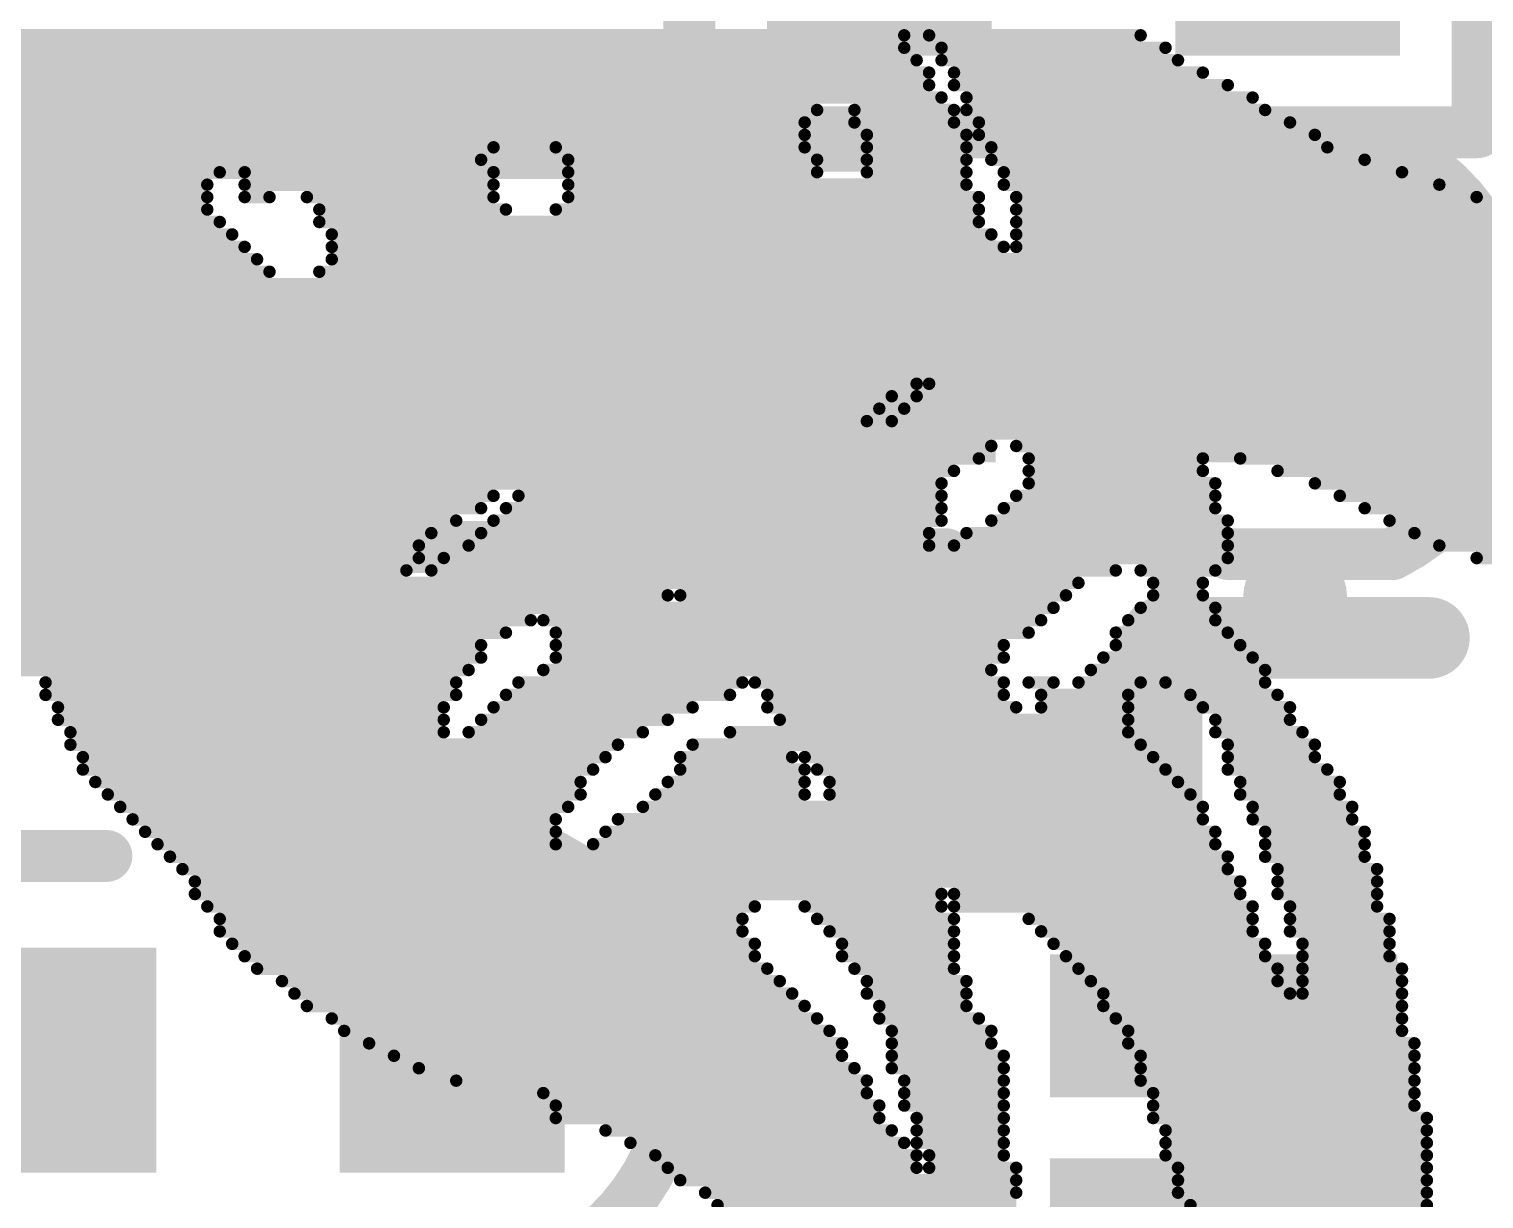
# Model space of a CAD drawing. Header units: millimetres. Extents: x -6 to 151, y -20 to 98.
# Drawn here: x 38.705 to 42.268, y 26.233 to 29.098 of the extents above; entities that cross this region are included whole.
import ezdxf

# ---------------------------------------------------------------- set-up
doc = ezdxf.new("R2010")
doc.units = ezdxf.units.MM
for name, color, linetype in [('BottomOverlay', 54, 'Continuous'), ('TopOverlay', 2, 'Continuous'), ('TopPaste', 8, 'Continuous'), ('TopSolder', 216, 'Continuous'), ('ViaHoleLayer', 16, 'Continuous')]:
    doc.layers.add(name, color=color, linetype=linetype)

# ---------------------------------------------------------------- blocks, each defined once
blk = doc.blocks.new('DFN4_3_12_40')
at = {"layer": 'TopPaste'}
for points in [[(1.1474, -0.9), (1.1474, -0.6), (1.9474, -0.6), (1.9474, -0.9)], [(1.1474, -1.4), (1.1474, -1.1), (1.9474, -1.1), (1.9474, -1.4)]]:
    blk.add_hatch(color=8, dxfattribs=at).paths.add_polyline_path(points)
at = {"layer": 'TopSolder'}
for points in [[(1.122, -0.9254), (1.122, -0.5746), (1.9728, -0.5746), (1.9728, -0.9254)], [(1.122, -1.4254), (1.122, -1.0746), (1.9728, -1.0746), (1.9728, -1.4254)]]:
    blk.add_hatch(color=216, dxfattribs=at).paths.add_polyline_path(points)
at = {"layer": 'TopOverlay', "const_width": 0.2}
for points in [[(1.7, -1.775), (1.7, -2.2)], [(1.7, -2.2), (1.045, -2.2)]]:
    blk.add_lwpolyline(points, dxfattribs=at)
at = {"layer": 'TopOverlay', "const_width": 0.1}
for points in [[(1.65, -1.775, 1), (1.75, -1.775, 1)], [(0.995, -2.2, 1), (1.095, -2.2, 1)], [(1.65, -2.2, 1), (1.75, -2.2, 1)], [(1.65, -2.2, 1), (1.75, -2.2, 1)]]:
    blk.add_lwpolyline(points, format="xyb", close=True, dxfattribs=at)
blk = doc.blocks.new('CAP0402_162')
at = {"layer": 'TopPaste'}
for points in [[(-0.75, 0.25), (-0.25, 0.25), (-0.25, -0.25), (-0.75, -0.25)], [(0.25, 0.25), (0.75, 0.25), (0.75, -0.25), (0.25, -0.25)]]:
    blk.add_hatch(color=8, dxfattribs=at).paths.add_polyline_path(points)
at = {"layer": 'TopSolder'}
for points in [[(-0.7754, 0.2754), (-0.2246, 0.2754), (-0.2246, -0.2754), (-0.7754, -0.2754)], [(0.2246, 0.2754), (0.7754, 0.2754), (0.7754, -0.2754), (0.2246, -0.2754)]]:
    blk.add_hatch(color=216, dxfattribs=at).paths.add_polyline_path(points)
at = {"layer": 'TopOverlay', "const_width": 0.127}
for points in [[(-0.7472, -0.4997, -0.613401), (-0.7463, 0.5002)], [(0.7472, 0.4997, -0.613401), (0.7463, -0.5002)]]:
    blk.add_lwpolyline(points, format="xyb", dxfattribs=at)
for points in [[(-0.3466, 0.5), (-0.7466, 0.5)], [(0.7466, 0.5), (0.3466, 0.5)], [(-0.3466, -0.5), (-0.7466, -0.5)], [(0.7466, -0.5), (0.3466, -0.5)]]:
    blk.add_lwpolyline(points, dxfattribs=at)
at = {"layer": 'TopOverlay', "const_width": 0.0635}
for points in [[(-0.7784, 0.5, 1), (-0.7149, 0.5, 1)], [(-0.778, 0.5002, 1), (-0.7145, 0.5002, 1)], [(-0.3784, 0.5, 1), (-0.3149, 0.5, 1)], [(0.3149, 0.5, 1), (0.3784, 0.5, 1)], [(0.7149, 0.5, 1), (0.7784, 0.5, 1)], [(0.7154, 0.4997, 1), (0.7789, 0.4997, 1)], [(-0.7789, -0.4997, 1), (-0.7154, -0.4997, 1)], [(-0.7784, -0.5, 1), (-0.7149, -0.5, 1)], [(-0.3784, -0.5, 1), (-0.3149, -0.5, 1)], [(0.3149, -0.5, 1), (0.3784, -0.5, 1)], [(0.7145, -0.5002, 1), (0.778, -0.5002, 1)], [(0.7149, -0.5, 1), (0.7784, -0.5, 1)]]:
    blk.add_lwpolyline(points, format="xyb", close=True, dxfattribs=at)
blk = doc.blocks.new('CAP0402_167')
at = {"layer": 'TopPaste'}
for points in [[(-0.75, 0.25), (-0.25, 0.25), (-0.25, -0.25), (-0.75, -0.25)], [(0.25, 0.25), (0.75, 0.25), (0.75, -0.25), (0.25, -0.25)]]:
    blk.add_hatch(color=8, dxfattribs=at).paths.add_polyline_path(points)
at = {"layer": 'TopSolder'}
for points in [[(-0.7754, 0.2754), (-0.2246, 0.2754), (-0.2246, -0.2754), (-0.7754, -0.2754)], [(0.2246, 0.2754), (0.7754, 0.2754), (0.7754, -0.2754), (0.2246, -0.2754)]]:
    blk.add_hatch(color=216, dxfattribs=at).paths.add_polyline_path(points)
at = {"layer": 'TopOverlay', "const_width": 0.127}
for points in [[(-0.7472, -0.4997, -0.613401), (-0.7463, 0.5002)], [(0.7471, 0.4997, -0.613401), (0.7463, -0.5002)]]:
    blk.add_lwpolyline(points, format="xyb", dxfattribs=at)
for points in [[(-0.7466, 0.5), (-0.3466, 0.5)], [(0.3466, 0.5), (0.7466, 0.5)], [(-0.7466, -0.5), (-0.3466, -0.5)], [(0.3466, -0.5), (0.7466, -0.5)]]:
    blk.add_lwpolyline(points, dxfattribs=at)
at = {"layer": 'TopOverlay', "const_width": 0.0635}
for points in [[(-0.7784, 0.5, 1), (-0.7149, 0.5, 1)], [(-0.778, 0.5002, 1), (-0.7145, 0.5002, 1)], [(-0.3784, 0.5, 1), (-0.3149, 0.5, 1)], [(0.3149, 0.5, 1), (0.3784, 0.5, 1)], [(0.7149, 0.5, 1), (0.7784, 0.5, 1)], [(0.7154, 0.4997, 1), (0.7789, 0.4997, 1)], [(-0.7789, -0.4997, 1), (-0.7154, -0.4997, 1)], [(-0.7784, -0.5, 1), (-0.7149, -0.5, 1)], [(-0.3784, -0.5, 1), (-0.3149, -0.5, 1)], [(0.3149, -0.5, 1), (0.3784, -0.5, 1)], [(0.7145, -0.5002, 1), (0.778, -0.5002, 1)], [(0.7149, -0.5, 1), (0.7784, -0.5, 1)]]:
    blk.add_lwpolyline(points, format="xyb", close=True, dxfattribs=at)
blk = doc.blocks.new('RES0402_172')
at = {"layer": 'TopPaste'}
for points in [[(-0.75, -0.27), (-0.75, 0.27), (-0.25, 0.27), (-0.25, -0.27)], [(0.25, -0.27), (0.25, 0.27), (0.75, 0.27), (0.75, -0.27)]]:
    blk.add_hatch(color=8, dxfattribs=at).paths.add_polyline_path(points)
at = {"layer": 'TopSolder'}
for points in [[(-0.7754, -0.2954), (-0.7754, 0.2954), (-0.2246, 0.2954), (-0.2246, -0.2954)], [(0.2246, -0.2954), (0.2246, 0.2954), (0.7754, 0.2954), (0.7754, -0.2954)]]:
    blk.add_hatch(color=216, dxfattribs=at).paths.add_polyline_path(points)
at = {"layer": 'TopOverlay', "const_width": 0.127}
for points in [[(0.9652, 0.4826), (-0.9652, 0.4826)], [(-0.9652, 0.4826), (-0.9652, -0.4826)], [(0.9652, 0.4826), (0.9652, -0.4826)], [(0.9652, -0.4826), (-0.9652, -0.4826)]]:
    blk.add_lwpolyline(points, dxfattribs=at)
at = {"layer": 'TopOverlay', "const_width": 0.0635}
for points in [[(-0.997, 0.4826, 1), (-0.9335, 0.4826, 1)], [(-0.997, 0.4826, 1), (-0.9335, 0.4826, 1)], [(0.9335, 0.4826, 1), (0.997, 0.4826, 1)], [(0.9335, 0.4826, 1), (0.997, 0.4826, 1)], [(-0.997, -0.4826, 1), (-0.9335, -0.4826, 1)], [(-0.997, -0.4826, 1), (-0.9335, -0.4826, 1)], [(0.9335, -0.4826, 1), (0.997, -0.4826, 1)], [(0.9335, -0.4826, 1), (0.997, -0.4826, 1)]]:
    blk.add_lwpolyline(points, format="xyb", close=True, dxfattribs=at)
blk = doc.blocks.new('RES0402_173')
at = {"layer": 'TopPaste'}
for points in [[(-0.75, -0.27), (-0.75, 0.27), (-0.25, 0.27), (-0.25, -0.27)], [(0.25, -0.27), (0.25, 0.27), (0.75, 0.27), (0.75, -0.27)]]:
    blk.add_hatch(color=8, dxfattribs=at).paths.add_polyline_path(points)
at = {"layer": 'TopSolder'}
for points in [[(-0.7754, -0.2954), (-0.7754, 0.2954), (-0.2246, 0.2954), (-0.2246, -0.2954)], [(0.2246, -0.2954), (0.2246, 0.2954), (0.7754, 0.2954), (0.7754, -0.2954)]]:
    blk.add_hatch(color=216, dxfattribs=at).paths.add_polyline_path(points)
at = {"layer": 'TopOverlay', "const_width": 0.127}
for points in [[(0.9652, 0.4826), (-0.9652, 0.4826)], [(-0.9652, 0.4826), (-0.9652, -0.4826)], [(0.9652, -0.4826), (0.9652, 0.4826)], [(0.9652, -0.4826), (-0.9652, -0.4826)]]:
    blk.add_lwpolyline(points, dxfattribs=at)
at = {"layer": 'TopOverlay', "const_width": 0.0635}
for points in [[(-0.997, 0.4826, 1), (-0.9335, 0.4826, 1)], [(-0.997, 0.4826, 1), (-0.9335, 0.4826, 1)], [(0.9335, 0.4826, 1), (0.997, 0.4826, 1)], [(0.9335, 0.4826, 1), (0.997, 0.4826, 1)], [(-0.997, -0.4826, 1), (-0.9335, -0.4826, 1)], [(-0.997, -0.4826, 1), (-0.9335, -0.4826, 1)], [(0.9335, -0.4826, 1), (0.997, -0.4826, 1)], [(0.9335, -0.4826, 1), (0.997, -0.4826, 1)]]:
    blk.add_lwpolyline(points, format="xyb", close=True, dxfattribs=at)

msp = doc.modelspace()

# ---------------------------------------------------------------- hatches: boundary and pattern name
at = {"layer": 'ViaHoleLayer'}
h = msp.add_hatch(color=16, dxfattribs=at)
edge = h.paths.add_edge_path()
edge.add_arc((41.8058, 27.7071), 0.127, 0, 360)

# ---------------------------------------------------------------- linework, layer by layer
at = {"layer": 'BottomOverlay', "const_width": 0.0305}
for points in [[(33.5636, 29.083), (40.8483, 29.083)], [(40.9092, 29.083), (41.4274, 29.083)], [(33.5636, 29.0525), (40.8483, 29.0525)], [(40.9397, 29.0525), (41.4884, 29.0525)], [(33.5636, 29.022), (40.8788, 29.022)], [(33.594, 28.9916), (40.9092, 28.9916)], [(40.9397, 29.022), (41.5188, 29.022)], [(40.9702, 28.9916), (41.5798, 28.9916)], [(33.594, 28.9611), (40.9092, 28.9611)], [(40.9702, 28.9611), (41.6408, 28.9611)], [(33.594, 28.9306), (40.9397, 28.9306)], [(41.0007, 28.9306), (41.7017, 28.9306)], [(33.594, 28.9001), (40.6349, 28.9001)], [(40.7264, 28.9001), (40.9702, 28.9001)], [(41.0007, 28.9001), (41.7322, 28.9001)], [(33.594, 28.8696), (40.6044, 28.8696)], [(40.7264, 28.8696), (40.9702, 28.8696)], [(41.0312, 28.8696), (41.7932, 28.8696)], [(33.1064, 28.8392), (40.6044, 28.8392)], [(40.7568, 28.8392), (41.0007, 28.8392)], [(41.0312, 28.8392), (41.8541, 28.8392)], [(33.6245, 28.8087), (39.8424, 28.8087)], [(33.6245, 28.7782), (39.812, 28.7782)], [(39.9948, 28.8087), (40.6044, 28.8087)], [(40.0253, 28.7782), (40.6349, 28.7782)], [(40.7568, 28.8087), (41.0007, 28.8087)], [(40.7568, 28.7782), (41.0007, 28.7782)], [(41.0616, 28.8087), (41.8846, 28.8087)], [(41.0616, 28.7782), (41.976, 28.7782)], [(34.7523, 28.7477), (39.1719, 28.7477)], [(39.2328, 28.7477), (39.8424, 28.7477)], [(40.0253, 28.7477), (40.6349, 28.7477)], [(40.7568, 28.7477), (41.0007, 28.7477)], [(41.0921, 28.7477), (42.0675, 28.7477)], [(34.7523, 28.7172), (39.1414, 28.7172)], [(39.2328, 28.7172), (39.8424, 28.7172)], [(40.0253, 28.7172), (41.0007, 28.7172)], [(41.0921, 28.7172), (42.1589, 28.7172)], [(34.7523, 28.6868), (39.1414, 28.6868)], [(39.2328, 28.6868), (39.2938, 28.6868)], [(39.3852, 28.6868), (39.8424, 28.6868)], [(40.0253, 28.6868), (41.0312, 28.6868)], [(41.1226, 28.6868), (42.2504, 28.6868)], [(36.8859, 28.6563), (39.1414, 28.6563)], [(39.4157, 28.6563), (39.8729, 28.6563)], [(39.9948, 28.6563), (41.0312, 28.6563)], [(41.1226, 28.6563), (42.4637, 28.6563)], [(36.8859, 28.6258), (39.1719, 28.6258)], [(39.4157, 28.6258), (41.0312, 28.6258)], [(41.1226, 28.6258), (42.7076, 28.6258)], [(36.8859, 28.5953), (39.2024, 28.5953)], [(36.8859, 28.5648), (39.2328, 28.5648)], [(39.4462, 28.5953), (41.0616, 28.5953)], [(39.4462, 28.5648), (41.0921, 28.5648)], [(41.1226, 28.5953), (42.9514, 28.5953)], [(41.1226, 28.5648), (42.9209, 28.5648)], [(36.9164, 28.5344), (39.2633, 28.5344)], [(39.4462, 28.5344), (42.9209, 28.5344)], [(36.9164, 28.5039), (39.2938, 28.5039)], [(39.4157, 28.5039), (42.9209, 28.5039)], [(36.9164, 28.4734), (42.9209, 28.4734)], [(36.9164, 28.4429), (42.9209, 28.4429)], [(36.9164, 28.4124), (42.9209, 28.4124)], [(37.8917, 28.382), (42.8904, 28.382)], [(38.0746, 28.3515), (42.8904, 28.3515)], [(38.1051, 28.321), (42.8904, 28.321)], [(38.1356, 28.2905), (42.8904, 28.2905)], [(38.166, 28.26), (42.8904, 28.26)], [(38.166, 28.2296), (40.8788, 28.2296)], [(40.9092, 28.2296), (42.8904, 28.2296)], [(38.166, 28.1991), (40.8178, 28.1991)], [(40.8788, 28.1991), (42.8904, 28.1991)], [(36.9164, 28.1686), (40.7873, 28.1686)], [(36.9164, 28.1381), (40.7568, 28.1381)], [(40.8178, 28.1381), (42.8904, 28.1381)], [(40.8483, 28.1686), (42.8904, 28.1686)], [(36.9164, 28.1076), (42.8904, 28.1076)], [(36.9164, 28.0772), (41.0616, 28.0772)], [(41.1226, 28.0772), (42.9209, 28.0772)], [(38.0136, 28.0467), (41.0312, 28.0467)], [(41.1531, 28.0467), (41.5798, 28.0467)], [(41.6712, 28.0467), (44.0487, 28.0467)], [(38.0441, 28.0162), (40.9702, 28.0162)], [(41.1531, 28.0162), (41.5798, 28.0162)], [(41.7627, 28.0162), (44.0487, 28.0162)], [(38.0746, 27.9857), (40.9397, 27.9857)], [(41.1531, 27.9857), (41.6103, 27.9857)], [(41.8541, 27.9857), (44.0182, 27.9857)], [(38.0746, 27.9552), (39.8424, 27.9552)], [(38.1051, 27.9248), (39.812, 27.9248)], [(39.8729, 27.9248), (40.9397, 27.9248)], [(39.9034, 27.9552), (40.9397, 27.9552)], [(41.0921, 27.9248), (41.6103, 27.9248)], [(41.1226, 27.9552), (41.6103, 27.9552)], [(41.9151, 27.9552), (44.0182, 27.9552)], [(41.976, 27.9248), (43.9877, 27.9248)], [(38.0746, 27.8943), (39.751, 27.8943)], [(39.8424, 27.8943), (40.9397, 27.8943)], [(41.0616, 27.8943), (41.6408, 27.8943)], [(42.037, 27.8943), (43.9877, 27.8943)], [(38.0746, 27.8638), (39.69, 27.8638)], [(39.812, 27.8638), (40.9092, 27.8638)], [(41.0007, 27.8638), (41.6408, 27.8638)], [(42.098, 27.8638), (43.9572, 27.8638)], [(36.8859, 27.8333), (39.6596, 27.8333)], [(39.7815, 27.8333), (40.9092, 27.8333)], [(40.9702, 27.8333), (41.6408, 27.8333)], [(42.1589, 27.8333), (43.9572, 27.8333)], [(36.8859, 27.8028), (39.6596, 27.8028)], [(39.7205, 27.8028), (41.6408, 27.8028)], [(42.2504, 27.8028), (43.9268, 27.8028)], [(36.8554, 27.7419), (41.275, 27.7419)], [(36.8859, 27.7724), (39.6291, 27.7724)], [(39.69, 27.7724), (41.3664, 27.7724)], [(41.4274, 27.7724), (41.6103, 27.7724)], [(41.4579, 27.7419), (41.5798, 27.7419)], [(36.8554, 27.7114), (40.2692, 27.7114)], [(40.2996, 27.7114), (41.2445, 27.7114)], [(41.4579, 27.7114), (41.5798, 27.7114)], [(35.5448, 27.6809), (41.214, 27.6809)], [(41.4274, 27.6809), (41.6103, 27.6809)], [(36.8249, 27.6504), (39.9339, 27.6504)], [(39.9644, 27.6504), (41.1836, 27.6504)], [(41.3969, 27.6504), (41.6103, 27.6504)], [(36.8249, 27.62), (39.8729, 27.62)], [(39.9948, 27.62), (41.1531, 27.62)], [(41.3664, 27.62), (41.6408, 27.62)], [(38.4708, 27.5895), (39.812, 27.5895)], [(39.9948, 27.5895), (41.0921, 27.5895)], [(41.3664, 27.5895), (41.6712, 27.5895)], [(38.5623, 27.559), (39.812, 27.559)], [(38.5928, 27.5285), (39.7815, 27.5285)], [(39.9644, 27.5285), (41.0616, 27.5285)], [(39.9948, 27.559), (41.0921, 27.559)], [(41.3055, 27.5285), (41.7322, 27.5285)], [(41.336, 27.559), (41.7017, 27.559)], [(38.7452, 27.498), (39.751, 27.498)], [(39.9034, 27.498), (40.452, 27.498)], [(40.4825, 27.498), (41.0921, 27.498)], [(41.1531, 27.498), (41.214, 27.498)], [(41.275, 27.498), (41.4274, 27.498)], [(41.4884, 27.498), (41.7322, 27.498)], [(38.7452, 27.4676), (39.751, 27.4676)], [(39.8729, 27.4676), (40.4216, 27.4676)], [(40.513, 27.4676), (41.0921, 27.4676)], [(41.1836, 27.4676), (41.3969, 27.4676)], [(41.5493, 27.4676), (41.7627, 27.4676)], [(38.7756, 27.4371), (39.7205, 27.4371)], [(39.8424, 27.4371), (40.3301, 27.4371)], [(40.513, 27.4371), (41.1226, 27.4371)], [(41.1836, 27.4371), (41.3969, 27.4371)], [(41.5798, 27.4371), (41.7932, 27.4371)], [(38.7756, 27.4066), (39.7205, 27.4066)], [(39.812, 27.4066), (40.2692, 27.4066)], [(40.5435, 27.4066), (41.3969, 27.4066)], [(41.6103, 27.4066), (41.7932, 27.4066)], [(38.8061, 27.3761), (39.7205, 27.3761)], [(39.7815, 27.3761), (40.2082, 27.3761)], [(40.4216, 27.3761), (41.3969, 27.3761)], [(41.6103, 27.3761), (41.8236, 27.3761)], [(38.8061, 27.3456), (40.1472, 27.3456)], [(38.8366, 27.3152), (40.1168, 27.3152)], [(40.2996, 27.3152), (40.574, 27.3152)], [(40.3301, 27.3456), (41.4274, 27.3456)], [(40.6044, 27.3152), (41.4579, 27.3152)], [(41.6408, 27.3456), (41.8541, 27.3456)], [(41.6408, 27.3152), (41.8541, 27.3152)], [(38.8366, 27.2847), (40.0863, 27.2847)], [(40.2996, 27.2847), (40.6044, 27.2847)], [(40.6349, 27.2847), (41.4884, 27.2847)], [(41.6408, 27.2847), (41.8846, 27.2847)], [(38.8671, 27.2542), (40.0558, 27.2542)], [(40.2692, 27.2542), (40.6044, 27.2542)], [(40.6654, 27.2542), (41.5188, 27.2542)], [(41.6712, 27.2542), (41.9151, 27.2542)], [(38.8976, 27.2237), (40.0558, 27.2237)], [(40.2387, 27.2237), (40.6044, 27.2237)], [(40.6654, 27.2237), (41.5493, 27.2237)], [(41.6712, 27.2237), (41.9151, 27.2237)], [(38.928, 27.1932), (40.0253, 27.1932)], [(40.2082, 27.1932), (41.5798, 27.1932)], [(41.7017, 27.1932), (41.9456, 27.1932)], [(38.9585, 27.1628), (39.9948, 27.1628)], [(40.1472, 27.1628), (41.5798, 27.1628)], [(41.7017, 27.1628), (41.9456, 27.1628)], [(38.989, 27.1323), (39.9948, 27.1323)], [(39.0195, 27.1018), (39.9948, 27.1018)], [(40.0863, 27.1018), (41.6103, 27.1018)], [(40.1168, 27.1323), (41.6103, 27.1323)], [(41.7322, 27.1323), (41.976, 27.1323)], [(41.7322, 27.1018), (41.976, 27.1018)], [(39.05, 27.0713), (41.6408, 27.0713)], [(41.7322, 27.0713), (41.976, 27.0713)], [(39.0804, 27.0408), (41.6408, 27.0408)], [(41.7627, 27.0408), (42.0065, 27.0408)], [(39.1109, 27.0104), (41.6712, 27.0104)], [(41.7627, 27.0104), (42.0065, 27.0104)], [(39.1109, 26.9799), (40.9397, 26.9799)], [(40.9702, 26.9799), (41.6712, 26.9799)], [(41.7627, 26.9799), (42.0065, 26.9799)], [(39.1414, 26.9494), (40.4825, 26.9494)], [(40.6044, 26.9494), (40.9397, 26.9494)], [(40.9702, 26.9494), (41.7017, 26.9494)], [(41.7932, 26.9494), (42.0065, 26.9494)], [(39.1719, 26.9189), (40.452, 26.9189)], [(39.1719, 26.8884), (40.452, 26.8884)], [(40.6349, 26.9189), (40.9702, 26.9189)], [(40.6654, 26.8884), (40.9702, 26.8884)], [(41.1531, 26.9189), (41.7017, 26.9189)], [(41.1836, 26.8884), (41.7017, 26.8884)], [(41.7932, 26.9189), (42.037, 26.9189)], [(41.7932, 26.8884), (42.037, 26.8884)], [(39.2024, 26.858), (40.4825, 26.858)], [(40.6959, 26.858), (40.9702, 26.858)], [(41.214, 26.858), (41.7322, 26.858)], [(41.8236, 26.858), (42.037, 26.858)], [(39.2328, 26.8275), (40.4825, 26.8275)], [(40.6959, 26.8275), (40.9702, 26.8275)], [(41.2445, 26.8275), (41.7322, 26.8275)], [(41.8236, 26.8275), (42.037, 26.8275)], [(39.2633, 26.797), (40.513, 26.797)], [(40.7264, 26.797), (40.9702, 26.797)], [(41.275, 26.797), (41.7627, 26.797)], [(41.8236, 26.797), (42.0675, 26.797)], [(39.3243, 26.7665), (40.5435, 26.7665)], [(40.7568, 26.7665), (41.0007, 26.7665)], [(41.3055, 26.7665), (41.7627, 26.7665)], [(41.8236, 26.7665), (42.0675, 26.7665)], [(39.3548, 26.736), (40.574, 26.736)], [(40.7568, 26.736), (41.0007, 26.736)], [(41.336, 26.736), (41.7932, 26.736)], [(41.8236, 26.736), (42.0675, 26.736)], [(39.3852, 26.7056), (40.6044, 26.7056)], [(39.4462, 26.6751), (40.6349, 26.6751)], [(40.7873, 26.7056), (41.0007, 26.7056)], [(40.7873, 26.6751), (41.0312, 26.6751)], [(41.336, 26.7056), (42.0675, 26.7056)], [(41.3664, 26.6751), (42.0675, 26.6751)], [(39.4767, 26.6446), (40.6654, 26.6446)], [(40.8178, 26.6446), (41.0616, 26.6446)], [(41.3969, 26.6446), (42.0675, 26.6446)], [(39.5376, 26.6141), (40.6959, 26.6141)], [(40.8178, 26.6141), (41.0616, 26.6141)], [(41.3969, 26.6141), (42.098, 26.6141)], [(39.5986, 26.5836), (40.6959, 26.5836)], [(40.8178, 26.5836), (41.0921, 26.5836)], [(41.4274, 26.5836), (42.098, 26.5836)], [(39.6596, 26.5532), (40.7264, 26.5532)], [(40.8178, 26.5532), (41.0921, 26.5532)], [(41.4274, 26.5532), (42.098, 26.5532)], [(39.751, 26.5227), (40.7568, 26.5227)], [(40.8483, 26.5227), (41.0921, 26.5227)], [(41.4274, 26.5227), (42.098, 26.5227)], [(39.9644, 26.4922), (40.7568, 26.4922)], [(39.9948, 26.4617), (40.7873, 26.4617)], [(40.8483, 26.4922), (41.0921, 26.4922)], [(40.8483, 26.4617), (41.0921, 26.4617)], [(41.4579, 26.4922), (42.098, 26.4922)], [(41.4579, 26.4617), (42.098, 26.4617)], [(39.9948, 26.4312), (40.7873, 26.4312)], [(40.8788, 26.4312), (41.0921, 26.4312)], [(41.4579, 26.4312), (42.1284, 26.4312)], [(40.1168, 26.4008), (40.8178, 26.4008)], [(40.8788, 26.4008), (41.0921, 26.4008)], [(41.4884, 26.4008), (42.1284, 26.4008)], [(40.1777, 26.3703), (40.8483, 26.3703)], [(40.8788, 26.3703), (41.0921, 26.3703)], [(41.4884, 26.3703), (42.1284, 26.3703)], [(40.2387, 26.3398), (40.8788, 26.3398)], [(40.9092, 26.3398), (41.0921, 26.3398)], [(41.4884, 26.3398), (42.1284, 26.3398)], [(40.2692, 26.3093), (40.8788, 26.3093)], [(40.9092, 26.3093), (41.1226, 26.3093)], [(41.5188, 26.3093), (42.1284, 26.3093)], [(40.2996, 26.2788), (41.1226, 26.2788)], [(40.3606, 26.2484), (41.1226, 26.2484)], [(41.5188, 26.2788), (42.1284, 26.2788)], [(41.5188, 26.2484), (42.1284, 26.2484)], [(40.3911, 26.2179), (41.1226, 26.2179)], [(41.5493, 26.2179), (42.1284, 26.2179)]]:
    msp.add_lwpolyline(points, dxfattribs=at)
at = {"layer": 'BottomOverlay', "const_width": 0.0152}
for points in [[(40.8407, 29.083, 1), (40.8559, 29.083, 1)], [(40.9016, 29.083, 1), (40.9169, 29.083, 1)], [(41.4198, 29.083, 1), (41.435, 29.083, 1)], [(40.8407, 29.0525, 1), (40.8559, 29.0525, 1)], [(40.9321, 29.0525, 1), (40.9473, 29.0525, 1)], [(41.4807, 29.0525, 1), (41.496, 29.0525, 1)], [(40.8711, 29.022, 1), (40.8864, 29.022, 1)], [(40.9016, 28.9916, 1), (40.9169, 28.9916, 1)], [(40.9321, 29.022, 1), (40.9473, 29.022, 1)], [(40.9626, 28.9916, 1), (40.9778, 28.9916, 1)], [(41.5112, 29.022, 1), (41.5265, 29.022, 1)], [(41.5722, 28.9916, 1), (41.5874, 28.9916, 1)], [(40.9016, 28.9611, 1), (40.9169, 28.9611, 1)], [(40.9626, 28.9611, 1), (40.9778, 28.9611, 1)], [(41.6331, 28.9611, 1), (41.6484, 28.9611, 1)], [(40.9321, 28.9306, 1), (40.9473, 28.9306, 1)], [(40.9931, 28.9306, 1), (41.0083, 28.9306, 1)], [(41.6941, 28.9306, 1), (41.7093, 28.9306, 1)], [(40.6273, 28.9001, 1), (40.6425, 28.9001, 1)], [(40.7187, 28.9001, 1), (40.734, 28.9001, 1)], [(40.9626, 28.9001, 1), (40.9778, 28.9001, 1)], [(40.9931, 28.9001, 1), (41.0083, 28.9001, 1)], [(41.7246, 28.9001, 1), (41.7398, 28.9001, 1)], [(40.5968, 28.8696, 1), (40.6121, 28.8696, 1)], [(40.7187, 28.8696, 1), (40.734, 28.8696, 1)], [(40.9626, 28.8696, 1), (40.9778, 28.8696, 1)], [(41.0235, 28.8696, 1), (41.0388, 28.8696, 1)], [(41.7855, 28.8696, 1), (41.8008, 28.8696, 1)], [(40.5968, 28.8392, 1), (40.6121, 28.8392, 1)], [(40.7492, 28.8392, 1), (40.7645, 28.8392, 1)], [(40.9931, 28.8392, 1), (41.0083, 28.8392, 1)], [(41.0235, 28.8392, 1), (41.0388, 28.8392, 1)], [(41.8465, 28.8392, 1), (41.8617, 28.8392, 1)], [(39.8043, 28.7782, 1), (39.8196, 28.7782, 1)], [(39.8348, 28.8087, 1), (39.8501, 28.8087, 1)], [(39.9872, 28.8087, 1), (40.0025, 28.8087, 1)], [(40.0177, 28.7782, 1), (40.0329, 28.7782, 1)], [(40.5968, 28.8087, 1), (40.6121, 28.8087, 1)], [(40.6273, 28.7782, 1), (40.6425, 28.7782, 1)], [(40.7492, 28.8087, 1), (40.7645, 28.8087, 1)], [(40.7492, 28.7782, 1), (40.7645, 28.7782, 1)], [(40.9931, 28.8087, 1), (41.0083, 28.8087, 1)], [(40.9931, 28.7782, 1), (41.0083, 28.7782, 1)], [(41.054, 28.8087, 1), (41.0693, 28.8087, 1)], [(41.054, 28.7782, 1), (41.0693, 28.7782, 1)], [(41.877, 28.8087, 1), (41.8922, 28.8087, 1)], [(41.9684, 28.7782, 1), (41.9837, 28.7782, 1)], [(39.1643, 28.7477, 1), (39.1795, 28.7477, 1)], [(39.2252, 28.7477, 1), (39.2405, 28.7477, 1)], [(39.8348, 28.7477, 1), (39.8501, 28.7477, 1)], [(40.0177, 28.7477, 1), (40.0329, 28.7477, 1)], [(40.6273, 28.7477, 1), (40.6425, 28.7477, 1)], [(40.7492, 28.7477, 1), (40.7645, 28.7477, 1)], [(40.9931, 28.7477, 1), (41.0083, 28.7477, 1)], [(41.0845, 28.7477, 1), (41.0997, 28.7477, 1)], [(42.0599, 28.7477, 1), (42.0751, 28.7477, 1)], [(39.1338, 28.7172, 1), (39.149, 28.7172, 1)], [(39.2252, 28.7172, 1), (39.2405, 28.7172, 1)], [(39.8348, 28.7172, 1), (39.8501, 28.7172, 1)], [(40.0177, 28.7172, 1), (40.0329, 28.7172, 1)], [(40.9931, 28.7172, 1), (41.0083, 28.7172, 1)], [(41.0845, 28.7172, 1), (41.0997, 28.7172, 1)], [(42.1513, 28.7172, 1), (42.1665, 28.7172, 1)], [(39.1338, 28.6868, 1), (39.149, 28.6868, 1)], [(39.2252, 28.6868, 1), (39.2405, 28.6868, 1)], [(39.2862, 28.6868, 1), (39.3014, 28.6868, 1)], [(39.3776, 28.6868, 1), (39.3929, 28.6868, 1)], [(39.8348, 28.6868, 1), (39.8501, 28.6868, 1)], [(40.0177, 28.6868, 1), (40.0329, 28.6868, 1)], [(41.0235, 28.6868, 1), (41.0388, 28.6868, 1)], [(41.115, 28.6868, 1), (41.1302, 28.6868, 1)], [(42.2427, 28.6868, 1), (42.258, 28.6868, 1)], [(39.1338, 28.6563, 1), (39.149, 28.6563, 1)], [(39.4081, 28.6563, 1), (39.4233, 28.6563, 1)], [(39.8653, 28.6563, 1), (39.8805, 28.6563, 1)], [(39.9872, 28.6563, 1), (40.0025, 28.6563, 1)], [(41.0235, 28.6563, 1), (41.0388, 28.6563, 1)], [(41.115, 28.6563, 1), (41.1302, 28.6563, 1)], [(39.1643, 28.6258, 1), (39.1795, 28.6258, 1)], [(39.4081, 28.6258, 1), (39.4233, 28.6258, 1)], [(41.0235, 28.6258, 1), (41.0388, 28.6258, 1)], [(41.115, 28.6258, 1), (41.1302, 28.6258, 1)], [(39.1947, 28.5953, 1), (39.21, 28.5953, 1)], [(39.2252, 28.5648, 1), (39.2405, 28.5648, 1)], [(39.4386, 28.5953, 1), (39.4538, 28.5953, 1)], [(39.4386, 28.5648, 1), (39.4538, 28.5648, 1)], [(41.054, 28.5953, 1), (41.0693, 28.5953, 1)], [(41.0845, 28.5648, 1), (41.0997, 28.5648, 1)], [(41.115, 28.5953, 1), (41.1302, 28.5953, 1)], [(41.115, 28.5648, 1), (41.1302, 28.5648, 1)], [(39.2557, 28.5344, 1), (39.2709, 28.5344, 1)], [(39.4386, 28.5344, 1), (39.4538, 28.5344, 1)], [(39.2862, 28.5039, 1), (39.3014, 28.5039, 1)], [(39.4081, 28.5039, 1), (39.4233, 28.5039, 1)], [(40.8711, 28.2296, 1), (40.8864, 28.2296, 1)], [(40.9016, 28.2296, 1), (40.9169, 28.2296, 1)], [(40.8102, 28.1991, 1), (40.8254, 28.1991, 1)], [(40.8711, 28.1991, 1), (40.8864, 28.1991, 1)], [(40.7492, 28.1381, 1), (40.7645, 28.1381, 1)], [(40.7797, 28.1686, 1), (40.7949, 28.1686, 1)], [(40.8102, 28.1381, 1), (40.8254, 28.1381, 1)], [(40.8407, 28.1686, 1), (40.8559, 28.1686, 1)], [(41.054, 28.0772, 1), (41.0693, 28.0772, 1)], [(41.115, 28.0772, 1), (41.1302, 28.0772, 1)], [(41.0235, 28.0467, 1), (41.0388, 28.0467, 1)], [(41.1455, 28.0467, 1), (41.1607, 28.0467, 1)], [(41.5722, 28.0467, 1), (41.5874, 28.0467, 1)], [(41.6636, 28.0467, 1), (41.6789, 28.0467, 1)], [(40.9626, 28.0162, 1), (40.9778, 28.0162, 1)], [(41.1455, 28.0162, 1), (41.1607, 28.0162, 1)], [(41.5722, 28.0162, 1), (41.5874, 28.0162, 1)], [(41.7551, 28.0162, 1), (41.7703, 28.0162, 1)], [(40.9321, 27.9857, 1), (40.9473, 27.9857, 1)], [(41.1455, 27.9857, 1), (41.1607, 27.9857, 1)], [(41.6027, 27.9857, 1), (41.6179, 27.9857, 1)], [(41.8465, 27.9857, 1), (41.8617, 27.9857, 1)], [(39.8043, 27.9248, 1), (39.8196, 27.9248, 1)], [(39.8348, 27.9552, 1), (39.8501, 27.9552, 1)], [(39.8653, 27.9248, 1), (39.8805, 27.9248, 1)], [(39.8958, 27.9552, 1), (39.911, 27.9552, 1)], [(40.9321, 27.9552, 1), (40.9473, 27.9552, 1)], [(40.9321, 27.9248, 1), (40.9473, 27.9248, 1)], [(41.0845, 27.9248, 1), (41.0997, 27.9248, 1)], [(41.115, 27.9552, 1), (41.1302, 27.9552, 1)], [(41.6027, 27.9552, 1), (41.6179, 27.9552, 1)], [(41.6027, 27.9248, 1), (41.6179, 27.9248, 1)], [(41.9075, 27.9552, 1), (41.9227, 27.9552, 1)], [(41.9684, 27.9248, 1), (41.9837, 27.9248, 1)], [(39.7434, 27.8943, 1), (39.7586, 27.8943, 1)], [(39.8348, 27.8943, 1), (39.8501, 27.8943, 1)], [(40.9321, 27.8943, 1), (40.9473, 27.8943, 1)], [(41.054, 27.8943, 1), (41.0693, 27.8943, 1)], [(41.6331, 27.8943, 1), (41.6484, 27.8943, 1)], [(42.0294, 27.8943, 1), (42.0446, 27.8943, 1)], [(39.6824, 27.8638, 1), (39.6977, 27.8638, 1)], [(39.8043, 27.8638, 1), (39.8196, 27.8638, 1)], [(40.9016, 27.8638, 1), (40.9169, 27.8638, 1)], [(40.9931, 27.8638, 1), (41.0083, 27.8638, 1)], [(41.6331, 27.8638, 1), (41.6484, 27.8638, 1)], [(42.0903, 27.8638, 1), (42.1056, 27.8638, 1)], [(39.6519, 27.8333, 1), (39.6672, 27.8333, 1)], [(39.7739, 27.8333, 1), (39.7891, 27.8333, 1)], [(40.9016, 27.8333, 1), (40.9169, 27.8333, 1)], [(40.9626, 27.8333, 1), (40.9778, 27.8333, 1)], [(41.6331, 27.8333, 1), (41.6484, 27.8333, 1)], [(42.1513, 27.8333, 1), (42.1665, 27.8333, 1)], [(39.6519, 27.8028, 1), (39.6672, 27.8028, 1)], [(39.7129, 27.8028, 1), (39.7281, 27.8028, 1)], [(41.6331, 27.8028, 1), (41.6484, 27.8028, 1)], [(42.2427, 27.8028, 1), (42.258, 27.8028, 1)], [(39.6215, 27.7724, 1), (39.6367, 27.7724, 1)], [(39.6824, 27.7724, 1), (39.6977, 27.7724, 1)], [(41.2674, 27.7419, 1), (41.2826, 27.7419, 1)], [(41.3588, 27.7724, 1), (41.3741, 27.7724, 1)], [(41.4198, 27.7724, 1), (41.435, 27.7724, 1)], [(41.4503, 27.7419, 1), (41.4655, 27.7419, 1)], [(41.5722, 27.7419, 1), (41.5874, 27.7419, 1)], [(41.6027, 27.7724, 1), (41.6179, 27.7724, 1)], [(40.2615, 27.7114, 1), (40.2768, 27.7114, 1)], [(40.292, 27.7114, 1), (40.3073, 27.7114, 1)], [(41.2369, 27.7114, 1), (41.2521, 27.7114, 1)], [(41.4503, 27.7114, 1), (41.4655, 27.7114, 1)], [(41.5722, 27.7114, 1), (41.5874, 27.7114, 1)], [(41.2064, 27.6809, 1), (41.2217, 27.6809, 1)], [(41.4198, 27.6809, 1), (41.435, 27.6809, 1)], [(41.6027, 27.6809, 1), (41.6179, 27.6809, 1)], [(39.9263, 27.6504, 1), (39.9415, 27.6504, 1)], [(39.9567, 27.6504, 1), (39.972, 27.6504, 1)], [(41.1759, 27.6504, 1), (41.1912, 27.6504, 1)], [(41.3893, 27.6504, 1), (41.4045, 27.6504, 1)], [(41.6027, 27.6504, 1), (41.6179, 27.6504, 1)], [(39.8653, 27.62, 1), (39.8805, 27.62, 1)], [(39.9872, 27.62, 1), (40.0025, 27.62, 1)], [(41.1455, 27.62, 1), (41.1607, 27.62, 1)], [(41.3588, 27.62, 1), (41.3741, 27.62, 1)], [(41.6331, 27.62, 1), (41.6484, 27.62, 1)], [(39.8043, 27.5895, 1), (39.8196, 27.5895, 1)], [(39.9872, 27.5895, 1), (40.0025, 27.5895, 1)], [(41.0845, 27.5895, 1), (41.0997, 27.5895, 1)], [(41.3588, 27.5895, 1), (41.3741, 27.5895, 1)], [(41.6636, 27.5895, 1), (41.6789, 27.5895, 1)], [(39.7739, 27.5285, 1), (39.7891, 27.5285, 1)], [(39.8043, 27.559, 1), (39.8196, 27.559, 1)], [(39.9567, 27.5285, 1), (39.972, 27.5285, 1)], [(39.9872, 27.559, 1), (40.0025, 27.559, 1)], [(41.054, 27.5285, 1), (41.0693, 27.5285, 1)], [(41.0845, 27.559, 1), (41.0997, 27.559, 1)], [(41.2979, 27.5285, 1), (41.3131, 27.5285, 1)], [(41.3283, 27.559, 1), (41.3436, 27.559, 1)], [(41.6941, 27.559, 1), (41.7093, 27.559, 1)], [(41.7246, 27.5285, 1), (41.7398, 27.5285, 1)], [(38.7375, 27.498, 1), (38.7528, 27.498, 1)], [(39.7434, 27.498, 1), (39.7586, 27.498, 1)], [(39.8958, 27.498, 1), (39.911, 27.498, 1)], [(40.4444, 27.498, 1), (40.4597, 27.498, 1)], [(40.4749, 27.498, 1), (40.4901, 27.498, 1)], [(41.0845, 27.498, 1), (41.0997, 27.498, 1)], [(41.1455, 27.498, 1), (41.1607, 27.498, 1)], [(41.2064, 27.498, 1), (41.2217, 27.498, 1)], [(41.2674, 27.498, 1), (41.2826, 27.498, 1)], [(41.4198, 27.498, 1), (41.435, 27.498, 1)], [(41.4807, 27.498, 1), (41.496, 27.498, 1)], [(41.7246, 27.498, 1), (41.7398, 27.498, 1)], [(38.7375, 27.4676, 1), (38.7528, 27.4676, 1)], [(39.7434, 27.4676, 1), (39.7586, 27.4676, 1)], [(39.8653, 27.4676, 1), (39.8805, 27.4676, 1)], [(40.4139, 27.4676, 1), (40.4292, 27.4676, 1)], [(40.5054, 27.4676, 1), (40.5206, 27.4676, 1)], [(41.0845, 27.4676, 1), (41.0997, 27.4676, 1)], [(41.1759, 27.4676, 1), (41.1912, 27.4676, 1)], [(41.3893, 27.4676, 1), (41.4045, 27.4676, 1)], [(41.5417, 27.4676, 1), (41.5569, 27.4676, 1)], [(41.7551, 27.4676, 1), (41.7703, 27.4676, 1)], [(38.768, 27.4371, 1), (38.7833, 27.4371, 1)], [(39.7129, 27.4371, 1), (39.7281, 27.4371, 1)], [(39.8348, 27.4371, 1), (39.8501, 27.4371, 1)], [(40.3225, 27.4371, 1), (40.3377, 27.4371, 1)], [(40.5054, 27.4371, 1), (40.5206, 27.4371, 1)], [(41.115, 27.4371, 1), (41.1302, 27.4371, 1)], [(41.1759, 27.4371, 1), (41.1912, 27.4371, 1)], [(41.3893, 27.4371, 1), (41.4045, 27.4371, 1)], [(41.5722, 27.4371, 1), (41.5874, 27.4371, 1)], [(41.7855, 27.4371, 1), (41.8008, 27.4371, 1)], [(38.768, 27.4066, 1), (38.7833, 27.4066, 1)], [(39.7129, 27.4066, 1), (39.7281, 27.4066, 1)], [(39.8043, 27.4066, 1), (39.8196, 27.4066, 1)], [(40.2615, 27.4066, 1), (40.2768, 27.4066, 1)], [(40.5359, 27.4066, 1), (40.5511, 27.4066, 1)], [(41.3893, 27.4066, 1), (41.4045, 27.4066, 1)], [(41.6027, 27.4066, 1), (41.6179, 27.4066, 1)], [(41.7855, 27.4066, 1), (41.8008, 27.4066, 1)], [(38.7985, 27.3761, 1), (38.8137, 27.3761, 1)], [(39.7129, 27.3761, 1), (39.7281, 27.3761, 1)], [(39.7739, 27.3761, 1), (39.7891, 27.3761, 1)], [(40.2006, 27.3761, 1), (40.2158, 27.3761, 1)], [(40.4139, 27.3761, 1), (40.4292, 27.3761, 1)], [(41.3893, 27.3761, 1), (41.4045, 27.3761, 1)], [(41.6027, 27.3761, 1), (41.6179, 27.3761, 1)], [(41.816, 27.3761, 1), (41.8313, 27.3761, 1)], [(38.7985, 27.3456, 1), (38.8137, 27.3456, 1)], [(38.829, 27.3152, 1), (38.8442, 27.3152, 1)], [(40.1091, 27.3152, 1), (40.1244, 27.3152, 1)], [(40.1396, 27.3456, 1), (40.1549, 27.3456, 1)], [(40.292, 27.3152, 1), (40.3073, 27.3152, 1)], [(40.3225, 27.3456, 1), (40.3377, 27.3456, 1)], [(40.5663, 27.3152, 1), (40.5816, 27.3152, 1)], [(40.5968, 27.3152, 1), (40.6121, 27.3152, 1)], [(41.4198, 27.3456, 1), (41.435, 27.3456, 1)], [(41.4503, 27.3152, 1), (41.4655, 27.3152, 1)], [(41.6331, 27.3456, 1), (41.6484, 27.3456, 1)], [(41.6331, 27.3152, 1), (41.6484, 27.3152, 1)], [(41.8465, 27.3456, 1), (41.8617, 27.3456, 1)], [(41.8465, 27.3152, 1), (41.8617, 27.3152, 1)], [(38.829, 27.2847, 1), (38.8442, 27.2847, 1)], [(40.0787, 27.2847, 1), (40.0939, 27.2847, 1)], [(40.292, 27.2847, 1), (40.3073, 27.2847, 1)], [(40.5968, 27.2847, 1), (40.6121, 27.2847, 1)], [(40.6273, 27.2847, 1), (40.6425, 27.2847, 1)], [(41.4807, 27.2847, 1), (41.496, 27.2847, 1)], [(41.6331, 27.2847, 1), (41.6484, 27.2847, 1)], [(41.877, 27.2847, 1), (41.8922, 27.2847, 1)], [(38.8595, 27.2542, 1), (38.8747, 27.2542, 1)], [(40.0482, 27.2542, 1), (40.0634, 27.2542, 1)], [(40.2615, 27.2542, 1), (40.2768, 27.2542, 1)], [(40.5968, 27.2542, 1), (40.6121, 27.2542, 1)], [(40.6578, 27.2542, 1), (40.673, 27.2542, 1)], [(41.5112, 27.2542, 1), (41.5265, 27.2542, 1)], [(41.6636, 27.2542, 1), (41.6789, 27.2542, 1)], [(41.9075, 27.2542, 1), (41.9227, 27.2542, 1)], [(38.8899, 27.2237, 1), (38.9052, 27.2237, 1)], [(40.0482, 27.2237, 1), (40.0634, 27.2237, 1)], [(40.2311, 27.2237, 1), (40.2463, 27.2237, 1)], [(40.5968, 27.2237, 1), (40.6121, 27.2237, 1)], [(40.6578, 27.2237, 1), (40.673, 27.2237, 1)], [(41.5417, 27.2237, 1), (41.5569, 27.2237, 1)], [(41.6636, 27.2237, 1), (41.6789, 27.2237, 1)], [(41.9075, 27.2237, 1), (41.9227, 27.2237, 1)], [(38.9204, 27.1932, 1), (38.9357, 27.1932, 1)], [(40.0177, 27.1932, 1), (40.0329, 27.1932, 1)], [(40.2006, 27.1932, 1), (40.2158, 27.1932, 1)], [(41.5722, 27.1932, 1), (41.5874, 27.1932, 1)], [(41.6941, 27.1932, 1), (41.7093, 27.1932, 1)], [(41.9379, 27.1932, 1), (41.9532, 27.1932, 1)], [(38.9509, 27.1628, 1), (38.9661, 27.1628, 1)], [(39.9872, 27.1628, 1), (40.0025, 27.1628, 1)], [(40.1396, 27.1628, 1), (40.1549, 27.1628, 1)], [(41.5722, 27.1628, 1), (41.5874, 27.1628, 1)], [(41.6941, 27.1628, 1), (41.7093, 27.1628, 1)], [(41.9379, 27.1628, 1), (41.9532, 27.1628, 1)], [(38.9814, 27.1323, 1), (38.9966, 27.1323, 1)], [(39.0119, 27.1018, 1), (39.0271, 27.1018, 1)], [(39.9872, 27.1323, 1), (40.0025, 27.1323, 1)], [(39.9872, 27.1018, 1), (40.0025, 27.1018, 1)], [(40.0787, 27.1018, 1), (40.0939, 27.1018, 1)], [(40.1091, 27.1323, 1), (40.1244, 27.1323, 1)], [(41.6027, 27.1323, 1), (41.6179, 27.1323, 1)], [(41.6027, 27.1018, 1), (41.6179, 27.1018, 1)], [(41.7246, 27.1323, 1), (41.7398, 27.1323, 1)], [(41.7246, 27.1018, 1), (41.7398, 27.1018, 1)], [(41.9684, 27.1323, 1), (41.9837, 27.1323, 1)], [(41.9684, 27.1018, 1), (41.9837, 27.1018, 1)], [(39.0423, 27.0713, 1), (39.0576, 27.0713, 1)], [(41.6331, 27.0713, 1), (41.6484, 27.0713, 1)], [(41.7246, 27.0713, 1), (41.7398, 27.0713, 1)], [(41.9684, 27.0713, 1), (41.9837, 27.0713, 1)], [(39.0728, 27.0408, 1), (39.0881, 27.0408, 1)], [(41.6331, 27.0408, 1), (41.6484, 27.0408, 1)], [(41.7551, 27.0408, 1), (41.7703, 27.0408, 1)], [(41.9989, 27.0408, 1), (42.0141, 27.0408, 1)], [(39.1033, 27.0104, 1), (39.1185, 27.0104, 1)], [(41.6636, 27.0104, 1), (41.6789, 27.0104, 1)], [(41.7551, 27.0104, 1), (41.7703, 27.0104, 1)], [(41.9989, 27.0104, 1), (42.0141, 27.0104, 1)], [(39.1033, 26.9799, 1), (39.1185, 26.9799, 1)], [(40.9321, 26.9799, 1), (40.9473, 26.9799, 1)], [(40.9626, 26.9799, 1), (40.9778, 26.9799, 1)], [(41.6636, 26.9799, 1), (41.6789, 26.9799, 1)], [(41.7551, 26.9799, 1), (41.7703, 26.9799, 1)], [(41.9989, 26.9799, 1), (42.0141, 26.9799, 1)], [(39.1338, 26.9494, 1), (39.149, 26.9494, 1)], [(40.4749, 26.9494, 1), (40.4901, 26.9494, 1)], [(40.5968, 26.9494, 1), (40.6121, 26.9494, 1)], [(40.9321, 26.9494, 1), (40.9473, 26.9494, 1)], [(40.9626, 26.9494, 1), (40.9778, 26.9494, 1)], [(41.6941, 26.9494, 1), (41.7093, 26.9494, 1)], [(41.7855, 26.9494, 1), (41.8008, 26.9494, 1)], [(41.9989, 26.9494, 1), (42.0141, 26.9494, 1)], [(39.1643, 26.9189, 1), (39.1795, 26.9189, 1)], [(39.1643, 26.8884, 1), (39.1795, 26.8884, 1)], [(40.4444, 26.9189, 1), (40.4597, 26.9189, 1)], [(40.4444, 26.8884, 1), (40.4597, 26.8884, 1)], [(40.6273, 26.9189, 1), (40.6425, 26.9189, 1)], [(40.6578, 26.8884, 1), (40.673, 26.8884, 1)], [(40.9626, 26.9189, 1), (40.9778, 26.9189, 1)], [(40.9626, 26.8884, 1), (40.9778, 26.8884, 1)], [(41.1455, 26.9189, 1), (41.1607, 26.9189, 1)], [(41.1759, 26.8884, 1), (41.1912, 26.8884, 1)], [(41.6941, 26.9189, 1), (41.7093, 26.9189, 1)], [(41.6941, 26.8884, 1), (41.7093, 26.8884, 1)], [(41.7855, 26.9189, 1), (41.8008, 26.9189, 1)], [(41.7855, 26.8884, 1), (41.8008, 26.8884, 1)], [(42.0294, 26.9189, 1), (42.0446, 26.9189, 1)], [(42.0294, 26.8884, 1), (42.0446, 26.8884, 1)], [(39.1947, 26.858, 1), (39.21, 26.858, 1)], [(40.4749, 26.858, 1), (40.4901, 26.858, 1)], [(40.6883, 26.858, 1), (40.7035, 26.858, 1)], [(40.9626, 26.858, 1), (40.9778, 26.858, 1)], [(41.2064, 26.858, 1), (41.2217, 26.858, 1)], [(41.7246, 26.858, 1), (41.7398, 26.858, 1)], [(41.816, 26.858, 1), (41.8313, 26.858, 1)], [(42.0294, 26.858, 1), (42.0446, 26.858, 1)], [(39.2252, 26.8275, 1), (39.2405, 26.8275, 1)], [(40.4749, 26.8275, 1), (40.4901, 26.8275, 1)], [(40.6883, 26.8275, 1), (40.7035, 26.8275, 1)], [(40.9626, 26.8275, 1), (40.9778, 26.8275, 1)], [(41.2369, 26.8275, 1), (41.2521, 26.8275, 1)], [(41.7246, 26.8275, 1), (41.7398, 26.8275, 1)], [(41.816, 26.8275, 1), (41.8313, 26.8275, 1)], [(42.0294, 26.8275, 1), (42.0446, 26.8275, 1)], [(39.2557, 26.797, 1), (39.2709, 26.797, 1)], [(40.5054, 26.797, 1), (40.5206, 26.797, 1)], [(40.7187, 26.797, 1), (40.734, 26.797, 1)], [(40.9626, 26.797, 1), (40.9778, 26.797, 1)], [(41.2674, 26.797, 1), (41.2826, 26.797, 1)], [(41.7551, 26.797, 1), (41.7703, 26.797, 1)], [(41.816, 26.797, 1), (41.8313, 26.797, 1)], [(42.0599, 26.797, 1), (42.0751, 26.797, 1)], [(39.3167, 26.7665, 1), (39.3319, 26.7665, 1)], [(40.5359, 26.7665, 1), (40.5511, 26.7665, 1)], [(40.7492, 26.7665, 1), (40.7645, 26.7665, 1)], [(40.9931, 26.7665, 1), (41.0083, 26.7665, 1)], [(41.2979, 26.7665, 1), (41.3131, 26.7665, 1)], [(41.7551, 26.7665, 1), (41.7703, 26.7665, 1)], [(41.816, 26.7665, 1), (41.8313, 26.7665, 1)], [(42.0599, 26.7665, 1), (42.0751, 26.7665, 1)], [(39.3471, 26.736, 1), (39.3624, 26.736, 1)], [(40.5663, 26.736, 1), (40.5816, 26.736, 1)], [(40.7492, 26.736, 1), (40.7645, 26.736, 1)], [(40.9931, 26.736, 1), (41.0083, 26.736, 1)], [(41.3283, 26.736, 1), (41.3436, 26.736, 1)], [(41.7855, 26.736, 1), (41.8008, 26.736, 1)], [(41.816, 26.736, 1), (41.8313, 26.736, 1)], [(42.0599, 26.736, 1), (42.0751, 26.736, 1)], [(39.3776, 26.7056, 1), (39.3929, 26.7056, 1)], [(39.4386, 26.6751, 1), (39.4538, 26.6751, 1)], [(40.5968, 26.7056, 1), (40.6121, 26.7056, 1)], [(40.6273, 26.6751, 1), (40.6425, 26.6751, 1)], [(40.7797, 26.7056, 1), (40.7949, 26.7056, 1)], [(40.7797, 26.6751, 1), (40.7949, 26.6751, 1)], [(40.9931, 26.7056, 1), (41.0083, 26.7056, 1)], [(41.0235, 26.6751, 1), (41.0388, 26.6751, 1)], [(41.3283, 26.7056, 1), (41.3436, 26.7056, 1)], [(41.3588, 26.6751, 1), (41.3741, 26.6751, 1)], [(42.0599, 26.7056, 1), (42.0751, 26.7056, 1)], [(42.0599, 26.6751, 1), (42.0751, 26.6751, 1)], [(39.4691, 26.6446, 1), (39.4843, 26.6446, 1)], [(40.6578, 26.6446, 1), (40.673, 26.6446, 1)], [(40.8102, 26.6446, 1), (40.8254, 26.6446, 1)], [(41.054, 26.6446, 1), (41.0693, 26.6446, 1)], [(41.3893, 26.6446, 1), (41.4045, 26.6446, 1)], [(42.0599, 26.6446, 1), (42.0751, 26.6446, 1)], [(39.53, 26.6141, 1), (39.5453, 26.6141, 1)], [(40.6883, 26.6141, 1), (40.7035, 26.6141, 1)], [(40.8102, 26.6141, 1), (40.8254, 26.6141, 1)], [(41.054, 26.6141, 1), (41.0693, 26.6141, 1)], [(41.3893, 26.6141, 1), (41.4045, 26.6141, 1)], [(42.0903, 26.6141, 1), (42.1056, 26.6141, 1)], [(39.591, 26.5836, 1), (39.6062, 26.5836, 1)], [(40.6883, 26.5836, 1), (40.7035, 26.5836, 1)], [(40.8102, 26.5836, 1), (40.8254, 26.5836, 1)], [(41.0845, 26.5836, 1), (41.0997, 26.5836, 1)], [(41.4198, 26.5836, 1), (41.435, 26.5836, 1)], [(42.0903, 26.5836, 1), (42.1056, 26.5836, 1)], [(39.6519, 26.5532, 1), (39.6672, 26.5532, 1)], [(40.7187, 26.5532, 1), (40.734, 26.5532, 1)], [(40.8102, 26.5532, 1), (40.8254, 26.5532, 1)], [(41.0845, 26.5532, 1), (41.0997, 26.5532, 1)], [(41.4198, 26.5532, 1), (41.435, 26.5532, 1)], [(42.0903, 26.5532, 1), (42.1056, 26.5532, 1)], [(39.7434, 26.5227, 1), (39.7586, 26.5227, 1)], [(40.7492, 26.5227, 1), (40.7645, 26.5227, 1)], [(40.8407, 26.5227, 1), (40.8559, 26.5227, 1)], [(41.0845, 26.5227, 1), (41.0997, 26.5227, 1)], [(41.4198, 26.5227, 1), (41.435, 26.5227, 1)], [(42.0903, 26.5227, 1), (42.1056, 26.5227, 1)], [(39.9567, 26.4922, 1), (39.972, 26.4922, 1)], [(39.9872, 26.4617, 1), (40.0025, 26.4617, 1)], [(40.7492, 26.4922, 1), (40.7645, 26.4922, 1)], [(40.7797, 26.4617, 1), (40.7949, 26.4617, 1)], [(40.8407, 26.4922, 1), (40.8559, 26.4922, 1)], [(40.8407, 26.4617, 1), (40.8559, 26.4617, 1)], [(41.0845, 26.4922, 1), (41.0997, 26.4922, 1)], [(41.0845, 26.4617, 1), (41.0997, 26.4617, 1)], [(41.4503, 26.4922, 1), (41.4655, 26.4922, 1)], [(41.4503, 26.4617, 1), (41.4655, 26.4617, 1)], [(42.0903, 26.4922, 1), (42.1056, 26.4922, 1)], [(42.0903, 26.4617, 1), (42.1056, 26.4617, 1)], [(39.9872, 26.4312, 1), (40.0025, 26.4312, 1)], [(40.7797, 26.4312, 1), (40.7949, 26.4312, 1)], [(40.8711, 26.4312, 1), (40.8864, 26.4312, 1)], [(41.0845, 26.4312, 1), (41.0997, 26.4312, 1)], [(41.4503, 26.4312, 1), (41.4655, 26.4312, 1)], [(42.1208, 26.4312, 1), (42.1361, 26.4312, 1)], [(40.1091, 26.4008, 1), (40.1244, 26.4008, 1)], [(40.8102, 26.4008, 1), (40.8254, 26.4008, 1)], [(40.8711, 26.4008, 1), (40.8864, 26.4008, 1)], [(41.0845, 26.4008, 1), (41.0997, 26.4008, 1)], [(41.4807, 26.4008, 1), (41.496, 26.4008, 1)], [(42.1208, 26.4008, 1), (42.1361, 26.4008, 1)], [(40.1701, 26.3703, 1), (40.1853, 26.3703, 1)], [(40.8407, 26.3703, 1), (40.8559, 26.3703, 1)], [(40.8711, 26.3703, 1), (40.8864, 26.3703, 1)], [(41.0845, 26.3703, 1), (41.0997, 26.3703, 1)], [(41.4807, 26.3703, 1), (41.496, 26.3703, 1)], [(42.1208, 26.3703, 1), (42.1361, 26.3703, 1)], [(40.2311, 26.3398, 1), (40.2463, 26.3398, 1)], [(40.8711, 26.3398, 1), (40.8864, 26.3398, 1)], [(40.9016, 26.3398, 1), (40.9169, 26.3398, 1)], [(41.0845, 26.3398, 1), (41.0997, 26.3398, 1)], [(41.4807, 26.3398, 1), (41.496, 26.3398, 1)], [(42.1208, 26.3398, 1), (42.1361, 26.3398, 1)], [(40.2615, 26.3093, 1), (40.2768, 26.3093, 1)], [(40.8711, 26.3093, 1), (40.8864, 26.3093, 1)], [(40.9016, 26.3093, 1), (40.9169, 26.3093, 1)], [(41.115, 26.3093, 1), (41.1302, 26.3093, 1)], [(41.5112, 26.3093, 1), (41.5265, 26.3093, 1)], [(42.1208, 26.3093, 1), (42.1361, 26.3093, 1)], [(40.292, 26.2788, 1), (40.3073, 26.2788, 1)], [(40.353, 26.2484, 1), (40.3682, 26.2484, 1)], [(41.115, 26.2788, 1), (41.1302, 26.2788, 1)], [(41.115, 26.2484, 1), (41.1302, 26.2484, 1)], [(41.5112, 26.2788, 1), (41.5265, 26.2788, 1)], [(41.5112, 26.2484, 1), (41.5265, 26.2484, 1)], [(42.1208, 26.2788, 1), (42.1361, 26.2788, 1)], [(42.1208, 26.2484, 1), (42.1361, 26.2484, 1)], [(40.3835, 26.2179, 1), (40.3987, 26.2179, 1)], [(41.5417, 26.2179, 1), (41.5569, 26.2179, 1)], [(42.1208, 26.2179, 1), (42.1361, 26.2179, 1)]]:
    msp.add_lwpolyline(points, format="xyb", close=True, dxfattribs=at)

# ---------------------------------------------------------------- block references
at = {"rotation": 180}
for name, p in [('RES0402_172', (41.2874, 29.3282)), ('CAP0402_162', (41.2968, 28.3122)), ('RES0402_173', (39.23, 28.3122)), ('DFN4_3_12_40', (43.1783, 25.4071))]:
    msp.add_blockref(name, p, dxfattribs=at)
msp.add_blockref('CAP0402_167', (39.2409, 26.573))

doc.saveas('drawing.dxf')
